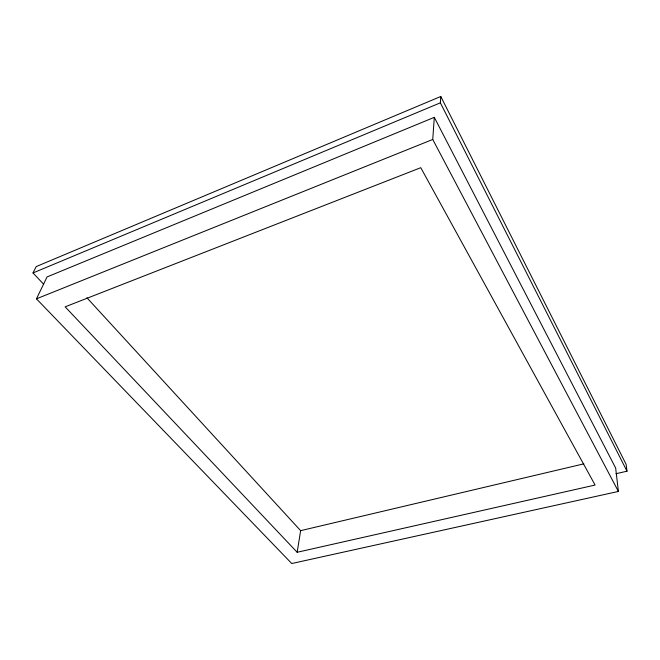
<?xml version="1.0" encoding="UTF-8"?>
<svg xmlns="http://www.w3.org/2000/svg" width="660" height="660" viewBox="0 0 660 660"><rect width="100%" height="100%" fill="white"/><g stroke="black" fill="none" stroke-linecap="round" stroke-linejoin="round"><path stroke-width="0.99" d="M615.953 473.723L627 471.199L440.368 102.82L440.773 96.475L36.193 266.59L33 272.951L43.609 284.179M618.395 491.436L432.745 139.458L434.305 117.34L47.058 276.928L36.457 298.832L291.753 563.524L618.395 491.436L615.664 468.055L434.305 117.34M297.165 552.28L65.15 306.834L420.766 167.681L595.097 485.05L297.165 552.28L300.638 530.656L86.872 297.726M33 272.951L440.368 102.82M36.457 298.832L432.745 139.458M300.638 530.656L583.844 463.848M440.773 96.475L626.134 464.368L627 471.199"/></g></svg>
